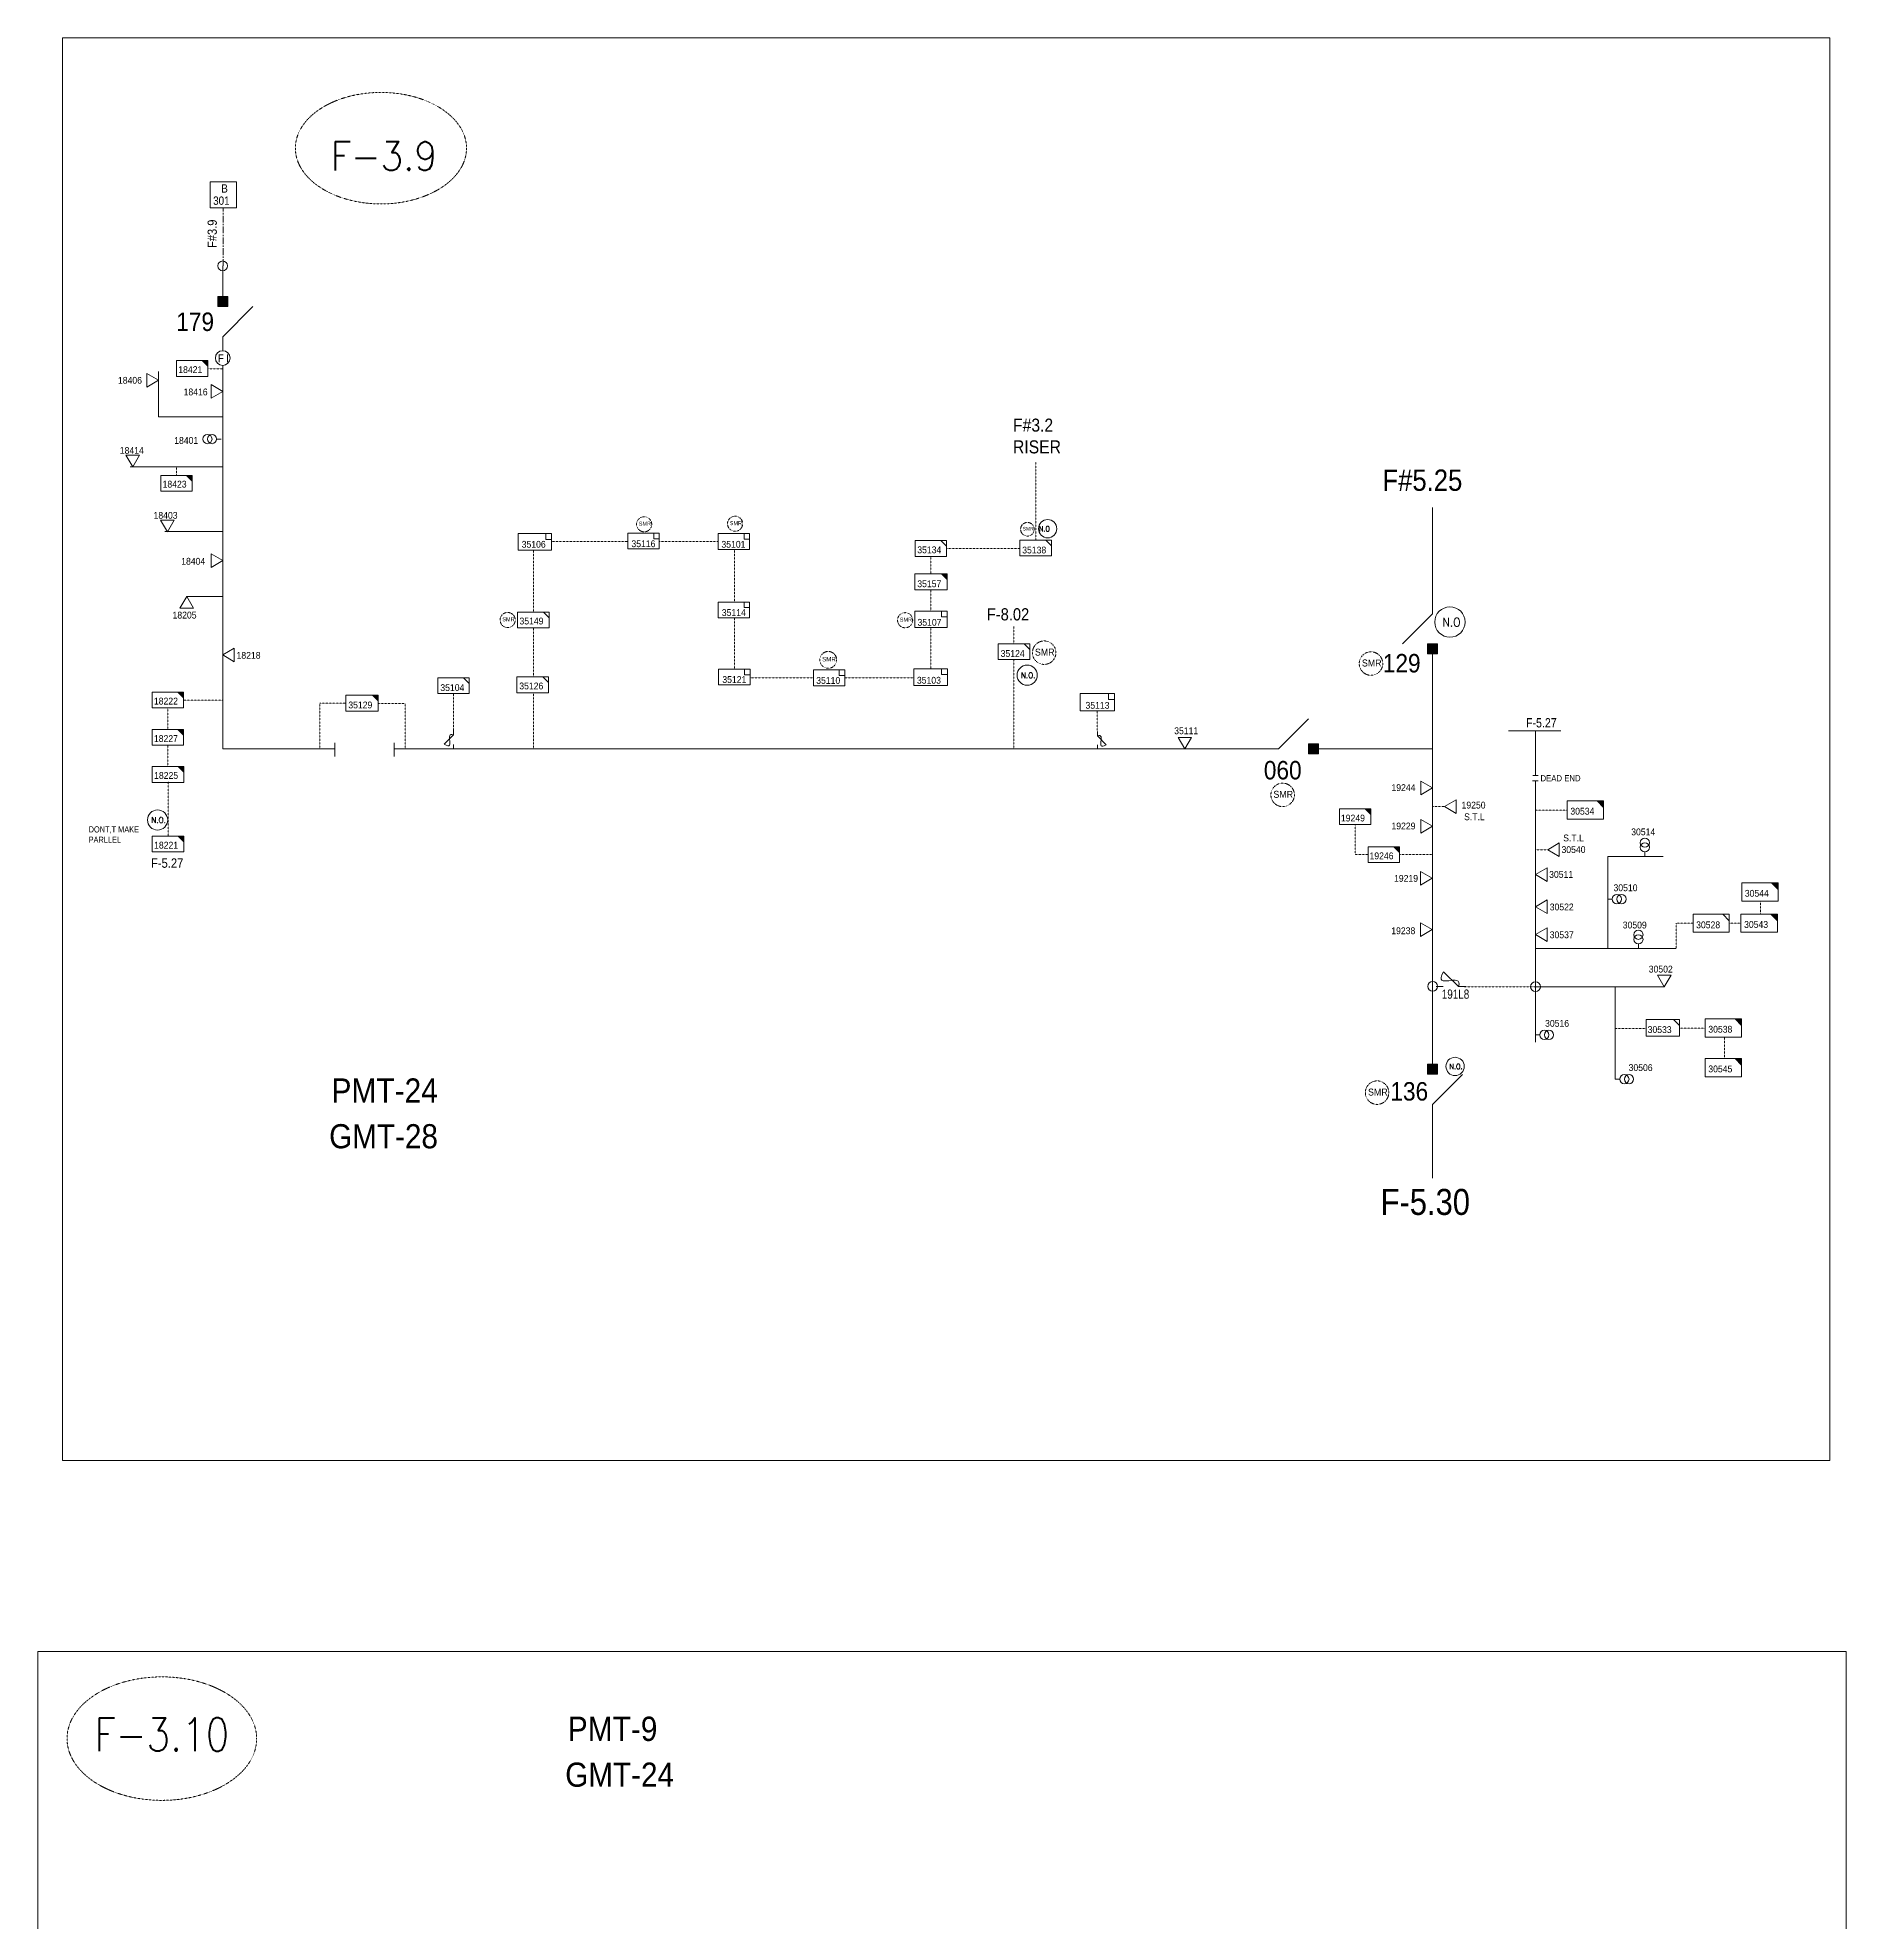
# Model space of a CAD drawing. Header units: metres. Extents: x 65984 to 144644, y -19036 to 23726.
# Drawn here: x 111654 to 112635, y 9612 to 10633 of the extents above; entities that cross this region are included whole.
import ezdxf
from ezdxf.enums import TextEntityAlignment as Align

# ---------------------------------------------------------------- set-up
doc = ezdxf.new("R2010")
doc.units = ezdxf.units.M
doc.header["$MEASUREMENT"] = 0
doc.linetypes.add('( Center )', pattern=[2, 1.25, -0.25, 0.25, -0.25])
doc.linetypes.add('DGN Style 3', pattern=[0.013877, 0, -0.013877])
doc.layers.get('0').update_dxf_attribs({"color": 95, "lineweight": 40})
for name, color, linetype, lineweight in [('ABS', 7, 'Continuous', 40), ('ABS NUMBER', 112, 'Continuous', 30), ('d_eos no', 121, 'Continuous', 40), ('d_fco', 5, 'Continuous', 40), ('d_fco text', 95, 'Continuous', 40), ('d_oh branch', 94, 'Continuous', 40), ('d_switch', 95, 'Continuous', 40), ('d_tf', 1, 'Continuous', 40), ('d_tf no', 6, 'Continuous', 40), ('d_tf_200', 1, 'Continuous', 40), ('d_ug cable', 95, 'Continuous', 40), ('d_ug main line', 95, 'Continuous', 40), ('EARTH FAULT INDICATOR', 95, 'Continuous', 40), ('FDR  1  05', 172, 'Continuous', 40), ('fedr no', 95, 'Continuous', 40), ('GRID STATION 01', 7, 'Continuous', 40), ('O H MAIN FEEDER', 4, 'Continuous', 100), ('SW N O', 114, 'Continuous', 30)]:
    doc.layers.add(name, color=color, linetype=linetype, lineweight=lineweight)
doc.styles.add('NASKHF', font='naskhf.shx', dxfattribs={"height": 8})
doc.styles.add('Style-Andalus', font='andlso.ttf')
doc.styles.add('Style-Arial', font='arial.ttf')
doc.styles.add('Style-ENGINEERING', font='ENGINEERING.shx')
doc.styles.add('Style-msdefault', font='msdefault.shx')
doc.styles.add('Style-STANDARD', font='STANDARD.shx')

# ---------------------------------------------------------------- blocks, each defined once
blk = doc.blocks.new('TF_8')
at = {"color": 0, "linetype": 'ByBlock', "lineweight": -2}
blk.add_line((6.3, 4.95), (9.9, 1.35), dxfattribs=at)
blk.add_3dface([(-10.1, 4.95), (9.9, 4.95), (9.9, -5.05), (-10.1, -5.05)], dxfattribs=at)
blk = doc.blocks.new('exist.us-1000kva')
at = {"color": 0, "linetype": 'ByBlock', "lineweight": -2, "flags": 128}
blk.add_lwpolyline([(40, 12.9), (32.8, 20), (40, 20)], close=True, dxfattribs=at)
at = {"color": 0, "linetype": 'ByBlock', "lineweight": -2, "extrusion": (0, 0, -1)}
blk.add_solid([(-40, 12.9), (-32.8, 20), (-40, 20)], dxfattribs=at)
at = {"color": 0, "linetype": 'ByBlock', "lineweight": -2, "xscale": 2, "yscale": 2}
blk.add_blockref('TF_8', (20.2, 10.1), dxfattribs=at)
blk = doc.blocks.new('ABS2_1_1')
at = {"color": 0, "linetype": 'ByBlock', "lineweight": -2, "ltscale": 500}
for q in [(-29900, 43500), (0, 0)]:
    blk.add_line((0, 13600), q, dxfattribs=at)
at = {"color": 0, "linetype": 'ByBlock', "lineweight": -2, "ltscale": 500, "flags": 128}
for points in [[(5000, 43600), (-5000, 43600), (-5000, 53600), (5000, 53600)], [(3791, 49653), (3791, 49653), (3791, 49653)]]:
    blk.add_lwpolyline(points, close=True, dxfattribs=at)
at = {"color": 0, "linetype": 'ByBlock', "lineweight": -2, "ltscale": 500}
for points in [[(5000, 43600), (-5000, 43600), (5000, 53600), (-5000, 53600)], [(3791, 49653), (3791, 49653), (3791, 49653)]]:
    blk.add_solid(points, dxfattribs=at)
blk = doc.blocks.new('TFU_91')
at = {"layer": 'd_tf_200', "color": 5, "linetype": 'Continuous', "lineweight": 13}
blk.add_line((0, 10), (0, 0), dxfattribs=at)
for centre in [(0, 30), (0, 20)]:
    blk.add_circle(centre, 10, dxfattribs=at)
blk = doc.blocks.new('*U1006')
at = {"layer": 'EARTH FAULT INDICATOR', "color": 2, "linetype": 'Continuous', "lineweight": 13}
blk.add_circle((0, 0.1), 4, dxfattribs=at)
at = {"layer": 'EARTH FAULT INDICATOR', "color": 2, "lineweight": 13, "style": 'Style-Andalus', "width": 0.9}
blk.add_text('F I', height=4.23, dxfattribs=at).set_placement((-2.6, 2.1), align=Align.TOP_LEFT)
blk = doc.blocks.new('*U1087')
at = {"layer": 'd_fco', "color": 5, "linetype": 'Continuous', "lineweight": 13}
blk.add_line((-4.6, 4.2), (-10.1, 4.2), dxfattribs=at)
at = {"layer": 'd_fco', "color": 5, "linetype": 'Continuous', "lineweight": 13, "extrusion": (0, 0, -1), "flags": 128}
blk.add_lwpolyline([(-13, 4.2), (-7.1, 4.2), (4.4, -7.3)], dxfattribs=at)
at = {"layer": 'd_fco', "color": 5, "linetype": 'Continuous', "lineweight": 13}
blk.add_open_spline([(-4.4, -7.3), (-13, 7.7), (11.6, -7.7), (7.1, 4.2)], degree=3, dxfattribs=at)
blk = doc.blocks.new('TF3')
at = {"color": 0, "linetype": 'ByBlock', "lineweight": -2}
for p, q in [((11.3, 9), (18.3, 9)), ((18.3, 9), (18.3, 2))]:
    blk.add_line(p, q, dxfattribs=at)
at = {"color": 0, "linetype": 'ByBlock', "lineweight": -2, "flags": 128}
blk.add_lwpolyline([(18.3, 2), (11.3, 2), (11.3, 9)], dxfattribs=at)
at = {"color": 0, "linetype": 'ByBlock', "lineweight": -2}
blk.add_3dface([(-21.7, 9), (18.3, 9), (18.3, -11), (-21.7, -11)], dxfattribs=at)
blk = doc.blocks.new('*U1088')
at = {"layer": 'SW N O', "color": 3, "lineweight": 13, "ltscale": 0.426762}
blk.add_circle((0, 0), 16.8, dxfattribs=at)
at = {"layer": 'SW N O', "color": 3, "lineweight": 13, "style": 'Style-STANDARD'}
blk.add_text('N.O ', height=9.6, dxfattribs=at).set_placement((-3, -0.2), align=Align.MIDDLE_CENTER)
blk = doc.blocks.new('*U1089')
at = {"layer": 'SW N O', "color": 3, "lineweight": 13, "ltscale": 0.426762}
blk.add_circle((0, 0), 16.8, dxfattribs=at)
at = {"layer": 'SW N O', "color": 3, "lineweight": 13, "style": 'Style-STANDARD'}
blk.add_text('N.O', height=9.6, dxfattribs=at).set_placement((1.7, -0.2), align=Align.MIDDLE_CENTER)
blk = doc.blocks.new('*U1012')
at = {"layer": 'd_fco', "color": 7, "linetype": 'Continuous', "lineweight": 13}
blk.add_line((-4.6, 4.2), (-10.1, 4.2), dxfattribs=at)
at = {"layer": 'd_fco', "color": 7, "linetype": 'Continuous', "lineweight": 13, "flags": 128}
blk.add_lwpolyline([(13, 4.2), (7.1, 4.2), (-4.4, -7.3)], dxfattribs=at)
at = {"layer": 'd_fco', "color": 7, "linetype": 'Continuous', "lineweight": 13}
blk.add_open_spline([(-4.4, -7.3), (-13, 7.7), (11.6, -7.7), (7.1, 4.2)], degree=3, dxfattribs=at)
blk = doc.blocks.new('*U1008')
at = {"layer": 'SW N O', "color": 3, "lineweight": 13, "ltscale": 0.426762}
blk.add_circle((0, 0), 16.8, dxfattribs=at)
at = {"layer": 'SW N O', "color": 3, "lineweight": 13, "style": 'Style-STANDARD'}
blk.add_text('N.O.', height=9.6, dxfattribs=at).set_placement((1.7, -0.2), align=Align.MIDDLE_CENTER)
blk = doc.blocks.new('TRA1_841')
at = {"layer": 'd_tf', "color": 5, "linetype": 'Continuous', "lineweight": 13, "ltscale": 0.000236361, "extrusion": (0, 0, -1), "flags": 128}
blk.add_lwpolyline([(-10, -17), (0, 0), (10, -17)], close=True, dxfattribs=at)
blk = doc.blocks.new('TRA1_840')
at = {"layer": 'd_tf', "color": 5, "linetype": 'Continuous', "lineweight": 13, "ltscale": 0.000236361, "xscale": 1.000046566207833, "yscale": 1.000046566207833, "zscale": 1.000046566207833, "rotation": 180}
blk.add_blockref('TRA1_841', (0, 0), dxfattribs=at)
blk = doc.blocks.new('TRA1_843')
at = {"layer": 'd_tf', "color": 5, "linetype": 'Continuous', "lineweight": 13, "ltscale": 0.000180056, "flags": 128}
blk.add_lwpolyline([(10.1, -17), (0.1, 0), (-9.9, -17)], close=True, dxfattribs=at)
blk = doc.blocks.new('TRA1_842')
at = {"layer": 'd_tf', "color": 5, "linetype": 'Continuous', "lineweight": 13, "ltscale": 0.000180056, "xscale": 1.000046566207833, "yscale": 1.000046566207833, "zscale": 1.000046566207833, "rotation": 180}
blk.add_blockref('TRA1_843', (0, 0), dxfattribs=at)
blk = doc.blocks.new('TRA1_845')
at = {"layer": 'd_tf', "color": 5, "linetype": 'Continuous', "lineweight": 13, "ltscale": 0.00019707, "flags": 128}
blk.add_lwpolyline([(10, -17), (0, 0), (-10, -17)], close=True, dxfattribs=at)
blk = doc.blocks.new('TRA1_844')
at = {"layer": 'd_tf', "color": 5, "linetype": 'Continuous', "lineweight": 13, "ltscale": 0.00019707, "xscale": 1.000046566207834, "yscale": 1.000046566207834, "zscale": 1.000046566207834, "rotation": 180}
blk.add_blockref('TRA1_845', (0, 0), dxfattribs=at)
blk = doc.blocks.new('TRA1_847')
at = {"layer": 'd_tf', "color": 5, "linetype": 'Continuous', "lineweight": 13, "ltscale": 0.00019715, "flags": 128}
blk.add_lwpolyline([(10, -17), (0, 0), (-10, -17)], close=True, dxfattribs=at)
blk = doc.blocks.new('TRA1_846')
at = {"layer": 'd_tf', "color": 5, "linetype": 'Continuous', "lineweight": 13, "ltscale": 0.00019715, "xscale": 1.000046566207833, "yscale": 1.000046566207833, "zscale": 1.000046566207833, "rotation": 180}
blk.add_blockref('TRA1_847', (0, 0), dxfattribs=at)
blk = doc.blocks.new('*U4167')
at = {"layer": 'SW N O', "color": 100, "lineweight": 13, "ltscale": 0.426762}
blk.add_circle((0, 0), 16.8, dxfattribs=at)
at = {"layer": 'SW N O', "color": 100, "lineweight": 13, "style": 'Style-STANDARD'}
blk.add_text('N.O.', height=9.6, dxfattribs=at).set_placement((1.7, -0.2), align=Align.MIDDLE_CENTER)

msp = doc.modelspace()

# ---------------------------------------------------------------- linework, layer by layer
at = {"layer": 'd_oh branch', "color": 5, "linetype": 'Continuous', "lineweight": 13}
for p, q in [((111719.6, 10452.5), (111719.6, 10427.9)), ((111754.5, 10427.9), (111719.6, 10427.9)), ((111704.3, 10400.8), (111754.6, 10400.8)), ((111723.1, 10365.7), (111754.8, 10365.7)), ((111735, 10330.5), (111754.5, 10330.5)), ((112466.3, 10088.9), (112466.3, 10230.6))]:
    msp.add_line(p, q, dxfattribs=at)
at = {"layer": 'd_oh branch', "color": 13, "linetype": 'Continuous', "lineweight": 13}
for p, q in [((112480, 10257.6), (112451.7, 10257.6)), ((112466.3, 10233.4), (112466.3, 10257.6)), ((112467.7, 10233.4), (112464.9, 10233.4))]:
    msp.add_line(p, q, dxfattribs=at)
at = {"layer": 'd_oh branch', "color": 5, "linetype": 'Continuous', "lineweight": 13, "flags": 128}
for points in [[(112505.5, 10189.5), (112505.5, 10139.6)], [(112535.5, 10189.5), (112505.5, 10189.5)], [(112542.5, 10139.6), (112466.3, 10139.6)], [(112536.1, 10118.9), (112466.3, 10118.9)], [(112509.5, 10068.8), (112509.5, 10118.9)]]:
    msp.add_lwpolyline(points, dxfattribs=at)
at = {"layer": 'd_oh branch', "color": 5, "linetype": 'Continuous', "lineweight": 13}
msp.add_circle((112466.3, 10118.9), 2.66, dxfattribs=at)
at = {"layer": 'd_ug cable', "color": 5, "linetype": 'DGN Style 3', "lineweight": 13}
for p, q in [((111746.5, 10453.9), (111754.4, 10453.9)), ((111729.4, 10400.8), (111729.4, 10396.2)), ((111724.7, 10258.7), (111724.7, 10270.1)), ((111733.2, 10274.2), (111754.5, 10274.2)), ((111879.6, 10277.7), (111879.6, 10256)), ((112228.7, 10257), (112228.7, 10268.5)), ((111724.7, 10238.4), (111724.7, 10249.8)), ((112417, 10216.7), (112410.4, 10216.7)), ((112466.3, 10214.7), (112483.5, 10214.7)), ((112392.6, 10190.6), (112410.4, 10190.6)), ((112473.5, 10193.2), (112466.3, 10193.2)), ((112588.3, 10158.3), (112588.3, 10165.2)), ((112571.4, 10153.4), (112577.7, 10153.4)), ((112466.3, 10118.9), (112427.8, 10118.9)), ((112509.5, 10096.2), (112526.4, 10096.2)), ((112544.3, 10096.5), (112558.3, 10096.5)), ((112568.7, 10091.6), (112568.7, 10080.1))]:
    msp.add_line(p, q, dxfattribs=at)
at = {"layer": 'd_ug cable', "color": 214, "linetype": 'DGN Style 3', "lineweight": 13, "flags": 128}
msp.add_lwpolyline([(112195.3, 10361), (112195.3, 10403.4)], dxfattribs=at)
at = {"layer": 'd_ug cable', "color": 5, "linetype": 'DGN Style 3', "lineweight": 13, "flags": 128}
for points in [[(111932.9, 10360.2), (111974.2, 10360.2)], [(111991.4, 10360.2), (112023.2, 10360.2)], [(111923, 10321.9), (111923, 10355.5)], [(112031.9, 10356), (112031.9, 10327.4)], [(112138.5, 10342.7), (112138.5, 10352.1)], [(112147.2, 10356.5), (112186.8, 10356.5)], [(112138.5, 10322.4), (112138.5, 10334)], [(111923, 10286.8), (111923, 10313.4)], [(112031.9, 10318.9), (112031.9, 10291.1)], [(112138.5, 10291), (112138.5, 10313.9)], [(112183.5, 10247.8), (112183.5, 10296.3)], [(111923, 10247.8), (111923, 10278.2)], [(112040.4, 10286.4), (112074.8, 10286.4)], [(112092, 10286.4), (112129.2, 10286.4)], [(111821.3, 10272.7), (111807.1, 10272.7), (111807.1, 10247.8)], [(111838.8, 10272.5), (111853.4, 10272.5), (111853.4, 10247.8)], [(111725, 10200.9), (111725, 10230.1)], [(112368.5, 10206.8), (112368.5, 10190.6), (112375.5, 10190.6)], [(112542.5, 10139.6), (112542.5, 10153.4), (112551.8, 10153.4)]]:
    msp.add_lwpolyline(points, dxfattribs=at)
at = {"layer": 'd_ug cable', "color": 6, "linetype": 'DGN Style 3', "lineweight": 13, "flags": 128}
msp.add_lwpolyline([(112183.5, 10304.9), (112183.5, 10314.2)], dxfattribs=at)
at = {"layer": 'd_ug cable', "color": 2, "linetype": 'DGN Style 3', "lineweight": 13}
for centre, radius in [((111983, 10369.6), 4.1), ((112032.3, 10369.9), 4.1), ((112190.8, 10366.9), 3.69), ((111909, 10317.7), 4.1), ((112124.5, 10317.6), 4.1), ((112082.8, 10296.1), 4.56), ((112199.9, 10300), 6.37), ((112377.1, 10294.1), 6.37), ((112329.2, 10222.9), 6.37), ((112380.4, 10061.5), 6.37)]:
    msp.add_circle(centre, radius, dxfattribs=at)
at = {"layer": 'd_ug main line', "color": 5, "linetype": '( Center )', "lineweight": 13, "ltscale": 2.94, "flags": 128}
msp.add_lwpolyline([(111754.8, 10509.7), (111754.8, 10541.1)], dxfattribs=at)
at = {"layer": 'fedr no', "color": 82, "linetype": 'DGN Style 3', "lineweight": 13, "true_color": 0x1dc70e}
for centre, major_axis in [((111840.3, 10573.5), (46.4, 0)), ((111721.5, 9711.3), (51.4, 0))]:
    msp.add_ellipse(centre, major_axis=major_axis, ratio=0.651175, dxfattribs=at)
at = {"layer": 'GRID STATION 01', "color": 5, "lineweight": 13, "ltscale": 0.379284, "flags": 128}
msp.add_lwpolyline([(111761.9, 10555.2), (111747.7, 10555.2), (111747.7, 10541.1), (111761.9, 10541.1)], close=True, dxfattribs=at)
at = {"layer": 'O H MAIN FEEDER', "color": 231, "lineweight": 13, "ltscale": 0.488306}
msp.add_line((112410.4, 10326.9), (112410.4, 10378.7), dxfattribs=at)
at = {"layer": 'O H MAIN FEEDER', "color": 5, "lineweight": 13, "ltscale": 0.488306}
for p, q in [((112410.4, 10244.3), (112410.4, 10301.1)), ((112410.4, 10076.8), (112410.4, 10286.8))]:
    msp.add_line(p, q, dxfattribs=at)
at = {"layer": 'O H MAIN FEEDER', "color": 5, "lineweight": 13, "ltscale": 30}
for p, q in [((111815.3, 10247.8), (111754.5, 10247.8)), ((112324.2, 10247.8), (111847.6, 10247.8)), ((112410.4, 10247.8), (112347.5, 10247.8))]:
    msp.add_line(p, q, dxfattribs=at)
at = {"layer": 'O H MAIN FEEDER', "color": 5, "lineweight": 13, "ltscale": 27}
msp.add_line((112464.7, 10230.6), (112467.7, 10230.6), dxfattribs=at)
at = {"layer": 'O H MAIN FEEDER', "color": 11, "lineweight": 13, "ltscale": 0.488306}
msp.add_line((112410.4, 10015.2), (112410.4, 10051.6), dxfattribs=at)
at = {"layer": 'O H MAIN FEEDER', "color": 140, "lineweight": 13, "ltscale": 0.498271, "flags": 128}
msp.add_lwpolyline([(111667.6, 10633.4), (112625.8, 10633.4), (112625.8, 9862), (111667.6, 9862)], close=True, dxfattribs=at)
at = {"layer": 'O H MAIN FEEDER', "color": 5, "lineweight": 13, "ltscale": 30, "flags": 128}
for points in [[(111754.5, 10490.9), (111754.5, 10509.7)], [(111754.5, 10463.8), (111754.5, 10463.9)], [(111754.5, 10247.8), (111754.5, 10455.8)]]:
    msp.add_lwpolyline(points, dxfattribs=at)
at = {"layer": 'O H MAIN FEEDER', "color": 5, "lineweight": 13, "ltscale": 0.000258801, "flags": 128}
for points in [[(111815.3, 10251.2), (111815.3, 10243.8)], [(111847.5, 10251.2), (111847.5, 10243.8)]]:
    msp.add_lwpolyline(points, dxfattribs=at)
at = {"layer": 'O H MAIN FEEDER', "color": 140, "linetype": 'Continuous', "lineweight": 13, "flags": 128}
msp.add_lwpolyline([(111654.2, 9758.5), (112634.8, 9758.5), (112634.8, 9140), (111654.2, 9140)], close=True, dxfattribs=at)
at = {"layer": 'O H MAIN FEEDER', "color": 5, "lineweight": 13, "ltscale": 0.488306}
for centre in [(111754.5, 10509.7), (112410.5, 10119.1)]:
    msp.add_circle(centre, 2.66, dxfattribs=at)

# ---------------------------------------------------------------- block references
at = {"layer": 'ABS', "color": 7, "linetype": 'Continuous', "lineweight": 13, "ltscale": 0.812883, "xscale": 0.0005446322480400586, "yscale": -0.000544632248040059, "zscale": 0.000360672857092237, "rotation": 180.0000071991901}
msp.add_blockref('ABS2_1_1', (111754.5, 10463.9), dxfattribs=at)
at = {"layer": 'ABS', "color": 2, "linetype": 'Continuous', "lineweight": 13, "ltscale": 0.812883, "xscale": 0.0005446322480400586, "zscale": 0.000360672857092237}
for p, yscale, rotation in [((112410.4, 10328.5), -0.000544632248040059, 7.199190062823137e-06), ((112319.5, 10247.8), 0.0005446322480400586, 269.9999928008099), ((112410.4, 10047.7), -0.000544632248040059, 180.0000071991901)]:
    msp.add_blockref('ABS2_1_1', p, dxfattribs=dict(at, yscale=yscale, rotation=rotation))
at = {"layer": 'd_fco', "color": 5, "linetype": 'Continuous', "lineweight": 13, "extrusion": (0, 0, -1), "xscale": 0.4451875487415666, "yscale": 0.4451875487415666, "zscale": 0.4451875487415666, "rotation": 90.00000000060005}
msp.add_blockref('*U1087', (-111877.8, 10252.3), dxfattribs=at)
at = {"layer": 'd_fco', "color": 5, "linetype": 'Continuous', "lineweight": 13, "xscale": 0.4138460207038576, "yscale": 0.4138460207038576, "zscale": 0.4138460207038576, "rotation": 89.96408351357634}
msp.add_blockref('*U1087', (112230.5, 10251.9), dxfattribs=at)
at = {"layer": 'd_fco', "color": 7, "linetype": 'Continuous', "lineweight": 13, "extrusion": (0, 0, -1), "xscale": 0.7000000000000004, "yscale": 0.7000000000000004, "zscale": 0.7000000000000004, "rotation": 179.9640835135763}
msp.add_blockref('*U1012', (-112419.5, 10121.9), dxfattribs=at)
at = {"layer": 'd_tf', "color": 5, "linetype": 'Continuous', "lineweight": 13, "ltscale": 0.000236361, "xscale": 0.37, "yscale": 0.37, "zscale": 0.37}
for p, rotation in [((111719.6, 10447.7), 89.99999999999993), ((111754.5, 10441.6), 89.99999999999993), ((111754.5, 10349.9), 89.99999999999993), ((111735, 10330.5), 180)]:
    msp.add_blockref('TRA1_840', p, dxfattribs=dict(at, rotation=rotation))
at = {"layer": 'd_tf', "color": 5, "linetype": 'Continuous', "lineweight": 13, "ltscale": 0.000236361, "extrusion": (0, 0, -1), "xscale": 0.37, "yscale": 0.37, "zscale": 0.37}
for p, rotation in [((-111705.7, 10400.7), 359.9999999999999), ((-111724.5, 10365.6), 359.9999999999999), ((-111754.5, 10298.8), 89.99999999999994)]:
    msp.add_blockref('TRA1_840', p, dxfattribs=dict(at, rotation=rotation))
at = {"layer": 'd_tf', "color": 5, "linetype": 'Continuous', "lineweight": 13, "ltscale": 0.000180056, "xscale": 0.37, "yscale": 0.37, "zscale": 0.37, "rotation": 359.9999999999999}
msp.add_blockref('TRA1_842', (112276.2, 10247.8), dxfattribs=at)
at = {"layer": 'd_tf', "color": 5, "linetype": 'Continuous', "lineweight": 13, "ltscale": 0.00019707, "xscale": 0.37, "yscale": 0.37, "zscale": 0.37, "rotation": 89.99999999999997}
for p in [(112410.4, 10226.7), (112410.4, 10205.9), (112410.3, 10177.7), (112410.3, 10149.9)]:
    msp.add_blockref('TRA1_844', p, dxfattribs=at)
at = {"layer": 'd_tf', "color": 5, "linetype": 'Continuous', "lineweight": 13, "ltscale": 0.00019715, "extrusion": (0, 0, -1), "xscale": 0.37, "yscale": 0.37, "zscale": 0.37, "rotation": 89.99999999999993}
msp.add_blockref('TRA1_846', (-112417, 10216.6), dxfattribs=at)
at = {"layer": 'd_tf', "color": 5, "linetype": 'Continuous', "lineweight": 13, "ltscale": 0.00019715, "xscale": 0.37, "yscale": 0.37, "zscale": 0.37, "rotation": 269.9999999999999}
for p in [(112472.9, 10193.2), (112466.3, 10179.7), (112466.3, 10162.3), (112466.3, 10147.2)]:
    msp.add_blockref('TRA1_846', p, dxfattribs=at)
at = {"layer": 'd_tf', "color": 5, "linetype": 'Continuous', "lineweight": 13, "ltscale": 0.00019715, "extrusion": (0, 0, -1), "xscale": 0.37, "yscale": 0.37, "zscale": 0.37}
msp.add_blockref('TRA1_846', (-112536.1, 10118.9), dxfattribs=at)
at = {"layer": 'd_tf_200', "color": 5, "linetype": 'Continuous', "lineweight": 13, "extrusion": (0, 0, -1), "xscale": 0.25, "yscale": 0.25, "zscale": 0.25}
for p, rotation in [((-111753.7, 10415.8), 269.9999999999998), ((-112525.6, 10189.5), 359.9999999999999), ((-112466.1, 10092.8), 89.99999999999991), ((-112509.5, 10068.8), 89.99999999999991)]:
    msp.add_blockref('TFU_91', p, dxfattribs=dict(at, rotation=rotation))
at = {"layer": 'd_tf_200', "color": 5, "linetype": 'Continuous', "lineweight": 13, "xscale": 0.25, "yscale": 0.25, "zscale": 0.25}
for p, rotation in [((112505.4, 10166.4), 269.9999999999998), ((112522.1, 10139.6), 359.9999999999999)]:
    msp.add_blockref('TFU_91', p, dxfattribs=dict(at, rotation=rotation))
at = {"layer": 'EARTH FAULT INDICATOR', "color": 2, "linetype": 'Continuous', "lineweight": 13}
msp.add_blockref('*U1006', (111754.5, 10459.6), dxfattribs=at)
at = {"layer": 'FDR  1  05', "color": 5, "linetype": 'Continuous', "lineweight": 13, "rotation": 359.9999999999999}
for name, p, xscale, yscale, zscale in [('exist.us-1000kva', (111729.4, 10449.8), 0.4267622666565712, 0.4267622666565712, 0.4267622666565712), ('exist.us-1000kva', (111720.9, 10387.6), 0.4267622666565712, 0.4267622666565712, 0.4267622666565712), ('TF3', (111924.5, 10360.5), 0.4552758175259353, 0.4552758175259353, 0.1300771388769227), ('TF_8', (112138.5, 10356.5), 0.8535245333131425, 0.8535245333131425, 0.4267622666565712), ('exist.us-1000kva', (112129.8, 10334), 0.4375046734824514, 0.4375046734824514, 0.4267622666565712), ('TF3', (112032.4, 10323.6), 0.4266530155163069, 0.4266530155163069, 0.1300771388769227), ('TF3', (112032.6, 10287.2), 0.4266530155163069, 0.4266530155163069, 0.1300771388769227), ('TF3', (112139.1, 10287.2), 0.4552345073606833, 0.4552345073606833, 0.1300771388769227), ('exist.us-1000kva', (111716.2, 10270.1), 0.4267622666565712, 0.4267622666565712, 0.4267622666565712), ('TF_8', (111879.7, 10282.1), 0.8535245333131425, 0.8535245333131425, 0.4267622666565712), ('TF_8', (111922.6, 10282.6), 0.8535245333131425, 0.8535245333131425, 0.4267622666565712), ('exist.us-1000kva', (111821.3, 10268.3), 0.4375046734824514, 0.4375046734824514, 0.4267622666565712), ('TF3', (112229.5, 10273.6), 0.4657076935865453, 0.4657076935865453, 0.1300771388769227), ('exist.us-1000kva', (111716.2, 10249.8), 0.4267622666565712, 0.4267622666565712, 0.4267622666565712), ('exist.us-1000kva', (111716.3, 10229.7), 0.4267622666565712, 0.4267622666565712, 0.4267622666565712), ('exist.us-1000kva', (112483.5, 10209.8), 0.4937000581271004, 0.4937000581271004, 0.4267622666565712), ('exist.us-1000kva', (112360, 10206.8), 0.4267622666565712, 0.4267622666565712, 0.4267622666565712), ('exist.us-1000kva', (112375.5, 10186.3), 0.4267622666565712, 0.4267622666565712, 0.4267622666565712), ('exist.us-1000kva', (112578.1, 10165.3), 0.4937000581271004, 0.4937000581271004, 0.4267622666565712), ('TF_8', (112561.7, 10153.4), 0.9771787416898021, 0.9771787416898021, 0.4267622666565712), ('exist.us-1000kva', (112577.7, 10148.4), 0.4937000581271004, 0.4937000581271004, 0.4267622666565712), ('TF_8', (112535.4, 10096.6), 0.9005300783898701, 0.9005300783898701, 0.4267622666565712), ('exist.us-1000kva', (112558.3, 10091.6), 0.4937000581271004, 0.4937000581271004, 0.4267622666565712), ('exist.us-1000kva', (112558.3, 10070.1), 0.4937000581271004, 0.4937000581271004, 0.4267622666565712)]:
    msp.add_blockref(name, p, dxfattribs=dict(at, xscale=xscale, yscale=yscale, zscale=zscale))
at = {"layer": 'FDR  1  05', "color": 2, "linetype": 'Continuous', "lineweight": 13, "rotation": 359.9999999999999}
for name, p, xscale, yscale, zscale in [('TF3', (111983.4, 10360.9), 0.4266530155163069, 0.4266530155163069, 0.1300771388769227), ('TF3', (112032.4, 10360.7), 0.4266530155163069, 0.4266530155163069, 0.1300771388769227), ('TF_8', (112195.4, 10356.8), 0.8535245333131425, 0.8535245333131425, 0.4267622666565712), ('TF_8', (111923, 10317.8), 0.8535245333131425, 0.8535245333131425, 0.4267622666565712), ('TF3', (112139.3, 10318.5), 0.4373954223421899, 0.4373954223421899, 0.1300771388769227), ('TF_8', (112183.6, 10300.6), 0.8535245333131425, 0.8535245333131425, 0.4267622666565712), ('TF3', (112084, 10286.8), 0.4266530155163069, 0.4266530155163069, 0.1300771388769227)]:
    msp.add_blockref(name, p, dxfattribs=dict(at, xscale=xscale, yscale=yscale, zscale=zscale))
at = {"layer": 'FDR  1  05', "color": 21, "linetype": 'Continuous', "lineweight": 13, "xscale": 0.4267622666565712, "yscale": 0.4267622666565712, "zscale": 0.4267622666565712, "rotation": 359.9999999999999}
msp.add_blockref('exist.us-1000kva', (111716.3, 10192), dxfattribs=at)
at = {"layer": 'SW N O', "color": 3, "lineweight": 13}
for name, p, xscale, yscale, zscale in [('*U1088', (112201.8, 10367.2), 0.2950694635422144, 0.2950694635422144, 0.2950694635422144), ('*U1089', (112419.9, 10316.6), 0.4902784880910084, 0.4902784880910084, 0.4902784880910084), ('*U1008', (112422.7, 10075.7), 0.2950694635422144, 0.2950694635422144, 0.2950694635422144)]:
    msp.add_blockref(name, p, dxfattribs=dict(at, xscale=xscale, yscale=yscale, zscale=zscale))
at = {"layer": 'SW N O', "color": 100, "lineweight": 13, "xscale": 0.3257790443315144, "yscale": 0.3257790443315144, "zscale": 0.3257790443315144}
for p in [(112190.7, 10287.8), (111719.2, 10209.3)]:
    msp.add_blockref('*U4167', p, dxfattribs=at)

# ---------------------------------------------------------------- texts
at = {"layer": 'ABS NUMBER', "color": 7, "lineweight": 13, "style": 'Style-Arial', "width": 0.88}
msp.add_text('179', height=10, rotation=360, dxfattribs=at).set_placement((111749.8, 10484.4), align=Align.TOP_RIGHT)
at = {"layer": 'ABS NUMBER', "color": 2, "lineweight": 13, "style": 'Style-Arial', "width": 0.88}
msp.add_text('060', height=10, rotation=360, dxfattribs=at).set_placement((112339.5, 10241.3), align=Align.TOP_RIGHT)
at = {"layer": 'ABS NUMBER', "color": 2, "lineweight": 13, "char_height": 10, "attachment_point": 3, "style": 'NASKHF'}
for s, insert in [('\\fArial|b0|i0|c178178|p39;\\H1x;\\W0.88;129\\P', (112404, 10299.3)), ('\\fArial|b0|i0|c178178|p39;\\H1x;\\W0.88;136\\P', (112408.1, 10067.2))]:
    msp.add_mtext(s, dxfattribs=dict(at, insert=insert))
at = {"layer": 'd_eos no', "color": 7, "linetype": 'Continuous', "lineweight": 13, "style": 'Style-Arial', "width": 0.88}
for s, p in [('PMT-24', (111813.5, 10069.2)), ('PMT-9', (111941.6, 9723.2))]:
    msp.add_text(s, height=13.18, dxfattribs=at).set_placement(p, align=Align.TOP_LEFT)
at = {"layer": 'd_eos no', "color": 7, "linetype": 'Continuous', "lineweight": 13, "char_height": 13.088, "attachment_point": 1, "style": 'NASKHF'}
for s, insert in [('\\fArial|b0|i0|c178178|p39;\\H1x;\\W0.88;GMT-28\\P', (111812.2, 10044.4)), ('\\fArial|b0|i0|c178178|p39;\\H1x;\\W0.88;GMT-24\\P', (111940.2, 9698.3))]:
    msp.add_mtext(s, dxfattribs=dict(at, insert=insert))
at = {"layer": 'd_fco text', "color": 7, "linetype": 'Continuous', "lineweight": 13, "style": 'Style-msdefault', "width": 0.8}
msp.add_text('191L8', height=5, dxfattribs=at).set_placement((112415.5, 10117.4), align=Align.TOP_LEFT)
at = {"layer": 'd_switch', "color": 55, "linetype": 'Continuous', "lineweight": 13, "style": 'Style-msdefault', "width": 0.9}
msp.add_text('F-8.02', height=6.61, dxfattribs=at).set_placement((112168.8, 10324.1), align=Align.TOP_LEFT)
at = {"layer": 'd_switch', "color": 55, "linetype": 'Continuous', "lineweight": 13, "style": 'Style-ENGINEERING', "width": 0.857143}
msp.add_text('F-5.27', height=5.03, rotation=0.0007, dxfattribs=at).set_placement((112477.8, 10264.5), align=Align.TOP_RIGHT)
at = {"layer": 'd_tf no', "color": 5, "linetype": 'Continuous', "lineweight": 13, "style": 'Style-msdefault', "width": 0.945946}
for s, p in [('18421', (111730.4, 10455.3)), ('18406', (111697.7, 10449.5)), ('18416', (111733.3, 10443.2)), ('18414', (111698.7, 10411.5)), ('18401', (111728.2, 10416.9)), ('18423', (111721.9, 10393.2)), ('18403', (111717, 10376.3)), ('35106', (111916.6, 10360.6)), ('18404', (111732, 10351.4)), ('35134', (112131.1, 10357.6)), ('35157', (112131.1, 10339.2)), ('18205', (111727.3, 10322.2)), ('35114', (112025.1, 10323.6)), ('18218', (111762, 10300.4)), ('35104', (111872.5, 10282.9)), ('35126', (111915.3, 10283.8)), ('35121', (112025.4, 10287.3)), ('35103', (112130.9, 10286.9)), ('18222', (111717.2, 10275.6)), ('35129', (111822.6, 10273.5)), ('35113', (112222.3, 10273.3)), ('35111', (112270.4, 10259.5)), ('18227', (111717.2, 10255.3)), ('18225', (111717.3, 10235.3)), ('19244', (112388.2, 10228.7)), ('19250', (112426.2, 10219.2)), ('19249', (112360.8, 10212.2)), ('19229', (112388.2, 10207.9)), ('S.T.L', (112427.6, 10212.9)), ('30534', (112485.2, 10215.9)), ('S.T.L', (112481.3, 10201.4)), ('30514', (112518.2, 10204.7)), ('19246', (112376.3, 10191.7)), ('30540', (112480.4, 10195.1)), ('19219', (112389.6, 10179.5)), ('30511', (112473.7, 10181.6)), ('30510', (112508.6, 10174.4)), ('30522', (112474, 10164)), ('19238', (112388.1, 10151.1)), ('30537', (112474, 10148.9)), ('30509', (112513.6, 10154.2)), ('30528', (112553.4, 10154.3)), ('30543', (112579.4, 10154.5)), ('30502', (112527.7, 10130.3)), ('30533', (112527.1, 10097.5)), ('30538', (112560, 10097.7)), ('30545', (112560, 10076.2))]:
    msp.add_text(s, height=3.7, dxfattribs=at).set_placement(p, align=Align.TOP_LEFT)
at = {"layer": 'd_tf no', "color": 1, "linetype": 'Continuous', "lineweight": 40, "style": 'Style-msdefault', "width": 0.945946}
for height, p in [(2.18, (111980.1, 10371)), (2.18, (112029.4, 10371.3)), (1.97, (112188.2, 10368.2)), (2.18, (111906.1, 10319.2)), (2.18, (112121.6, 10319)), (2.43, (112079.5, 10297.7))]:
    msp.add_text('SMR', height=height, dxfattribs=at).set_placement(p, align=Align.TOP_LEFT)
at = {"layer": 'd_tf no', "color": 2, "linetype": 'Continuous', "lineweight": 13, "style": 'Style-msdefault', "width": 0.945946}
for s, height, p in [('35116', 3.7, (111976.1, 10360.9)), ('35101', 3.7, (112024.9, 10360.6)), ('35138', 3.7, (112188, 10357.5)), ('35149', 3.7, (111915.4, 10319)), ('35107', 3.7, (112131.2, 10318.3)), ('35124', 3.7, (112176.3, 10301.4)), ('DEAD END', 3.33, (112469, 10233.6))]:
    msp.add_text(s, height=height, dxfattribs=at).set_placement(p, align=Align.TOP_LEFT)
at = {"layer": 'd_tf no', "color": 131, "linetype": 'Continuous', "lineweight": 13, "style": 'Style-msdefault', "width": 0.945946}
msp.add_text('35110', height=3.7, dxfattribs=at).set_placement((112076.3, 10286.8), align=Align.TOP_LEFT)
at = {"layer": 'd_tf no', "color": 21, "linetype": 'Continuous', "lineweight": 13, "style": 'Style-msdefault', "width": 0.945946}
msp.add_text('18221', height=3.7, dxfattribs=at).set_placement((111717.3, 10197.5), align=Align.TOP_LEFT)
at = {"layer": 'd_tf no', "color": 5, "linetype": 'Continuous', "lineweight": 13, "style": 'Style-msdefault', "width": 0.945946}
for s, p in [('30516', (112484.5, 10100.9)), ('30506', (112529.8, 10076.9))]:
    msp.add_text(s, height=3.7, dxfattribs=at).set_placement(p, align=Align.TOP_RIGHT)
at = {"layer": 'd_tf no', "color": 1, "linetype": 'Continuous', "lineweight": 40, "char_height": 3.787, "attachment_point": 1, "style": 'NASKHF'}
for insert in [(112194.9, 10302.2), (112372.2, 10296.3), (112324.2, 10225.1), (112375.5, 10063.7)]:
    msp.add_mtext('\\Fmsdefault;\\H1x;\\W0.945946;SMR^I', dxfattribs=dict(at, insert=insert))
at = {"layer": 'd_tf no', "color": 5, "linetype": 'Continuous', "lineweight": 13, "insert": (112579.8, 10171.4), "char_height": 3.7, "attachment_point": 1, "style": 'NASKHF'}
msp.add_mtext('\\Fmsdefault;\\H1x;\\W0.945946;30544\\P', dxfattribs=at)
at = {"layer": 'fedr no', "color": 6, "linetype": 'Continuous', "lineweight": 13, "style": 'Style-STANDARD', "width": 0.909091}
msp.add_text('F-3.10', height=18.06, dxfattribs=at).set_placement((111721.5, 9713.5), align=Align.MIDDLE_CENTER)
at = {"layer": 'fedr no', "color": 6, "linetype": 'Continuous', "lineweight": 13, "insert": (111841.9, 10569.2), "char_height": 15.69, "attachment_point": 5, "style": 'Style-STANDARD'}
msp.add_mtext('F-3.9', dxfattribs=at)
at = {"layer": 'GRID STATION 01', "color": 5, "linetype": 'Continuous', "lineweight": 13, "style": 'Style-msdefault', "width": 0.888889}
msp.add_text('B', height=4.5, dxfattribs=at).set_placement((111753.7, 10553.9), align=Align.TOP_LEFT)
at = {"layer": 'GRID STATION 01', "color": 7, "linetype": 'Continuous', "lineweight": 13, "style": 'Style-msdefault', "width": 0.888889}
msp.add_text('301', height=4.5, dxfattribs=at).set_placement((111749.3, 10547.3), align=Align.TOP_LEFT)
at = {"layer": 'GRID STATION 01', "color": 5, "linetype": 'Continuous', "lineweight": 13, "style": 'Style-msdefault', "width": 0.9}
msp.add_text('F#3.9', height=5, rotation=90, dxfattribs=at).set_placement((111746.3, 10519.4), align=Align.TOP_LEFT)
at = {"layer": 'GRID STATION 01', "color": 55, "linetype": 'Continuous', "lineweight": 13, "style": 'Style-msdefault', "width": 0.888889}
for s, height, p in [('F-5.27', 5.11, (111715.6, 10188.5)), ('F-5.30', 14.11, (112382.3, 10009.3))]:
    msp.add_text(s, height=height, dxfattribs=at).set_placement(p, align=Align.TOP_LEFT)
at = {"layer": 'GRID STATION 01', "color": 55, "linetype": 'Continuous', "lineweight": 13, "attachment_point": 1, "style": 'NASKHF'}
for s, insert, char_height in [('\\Fmsdefault;\\H1x;\\W0.9;F#3.2\\PRISER', (112183, 10426.9), 7.073), ('\\Fmsdefault;\\H1x;\\W0.9;F#5.25', (112383.3, 10399.3), 11.564)]:
    msp.add_mtext(s, dxfattribs=dict(at, insert=insert, char_height=char_height))
at = {"layer": 'GRID STATION 01', "color": 1, "linetype": 'Continuous', "lineweight": 13, "insert": (111681.8, 10205.9), "char_height": 3.365, "attachment_point": 1, "style": 'NASKHF'}
msp.add_mtext('\\Fmsdefault;\\H1x;\\W0.888889;DONT,T MAKE\\PPARLLEL', dxfattribs=at)

doc.saveas('drawing.dxf')
